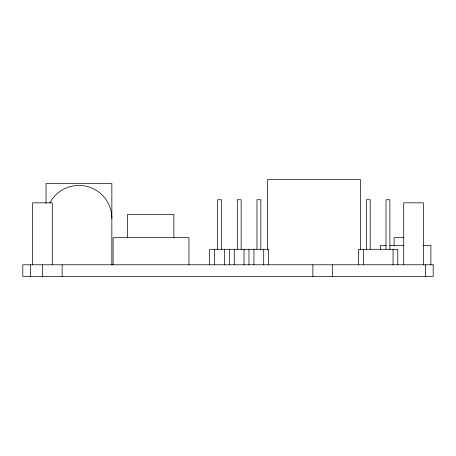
<?xml version="1.0" encoding="UTF-8"?>
<svg xmlns="http://www.w3.org/2000/svg" width="456" height="456" viewBox="0 0 456 456"><rect width="100%" height="100%" fill="white"/><g stroke="black" fill="none" stroke-linecap="round" stroke-linejoin="round"><path stroke-width="0.68" d="M403.908 237.679L394.098 237.679L394.098 245.425M386.215 245.425L380.543 245.425L380.543 249.569M389.76 245.425L403.936 245.425M423.077 245.425L430.874 245.425L430.874 264.782M425.459 264.782L425.459 276.399M423.367 264.782L423.367 202.834L403.697 202.834L403.697 264.782M397.763 264.782L397.763 249.295L358.427 249.295L358.427 264.782M393.038 249.295L393.038 264.782M389.863 249.295L389.863 199.739L385.993 199.739L385.993 249.295M370.198 249.295L370.198 199.739L366.328 199.739L366.328 249.295M363.352 249.295L363.352 264.782M360.411 249.877L360.411 179.601L267.49 179.601L267.49 249.877M332.538 264.782L332.538 276.399M312.867 264.782L312.867 276.399M268.652 264.782L268.652 249.295L209.646 249.295L209.646 264.782M263.699 249.295L263.699 264.782M260.832 249.295L260.832 199.739L256.962 199.739L256.962 249.295M253.941 249.295L253.941 264.782M248.987 249.295L248.987 264.782M244.028 249.295L244.028 264.782M241.161 249.295L241.161 199.739L237.291 199.739L237.291 249.295M234.27 249.295L234.27 264.782M229.317 249.295L229.317 264.782M224.363 249.295L224.363 264.782M221.496 249.295L221.496 199.739L217.626 199.739L217.626 249.295M214.605 249.295L214.605 264.782M188.972 264.782L188.972 237.679L113.088 237.679L113.088 264.782M173.873 237.679L173.873 214.451L127.412 214.451L127.412 237.679M111.851 264.782L111.851 183.477L46.027 183.477L46.027 203.387M62.136 264.782L62.136 276.399M52.303 264.782L52.303 202.834L32.633 202.834L32.633 264.782M42.471 264.782L42.471 276.399M30.541 264.782L30.541 276.399M49.807 203.017A32.912 32.912 0 0 1 111.851 218.321M433.2 264.782L22.8 264.782L22.8 276.399L433.2 276.399L433.2 264.782"/></g></svg>
